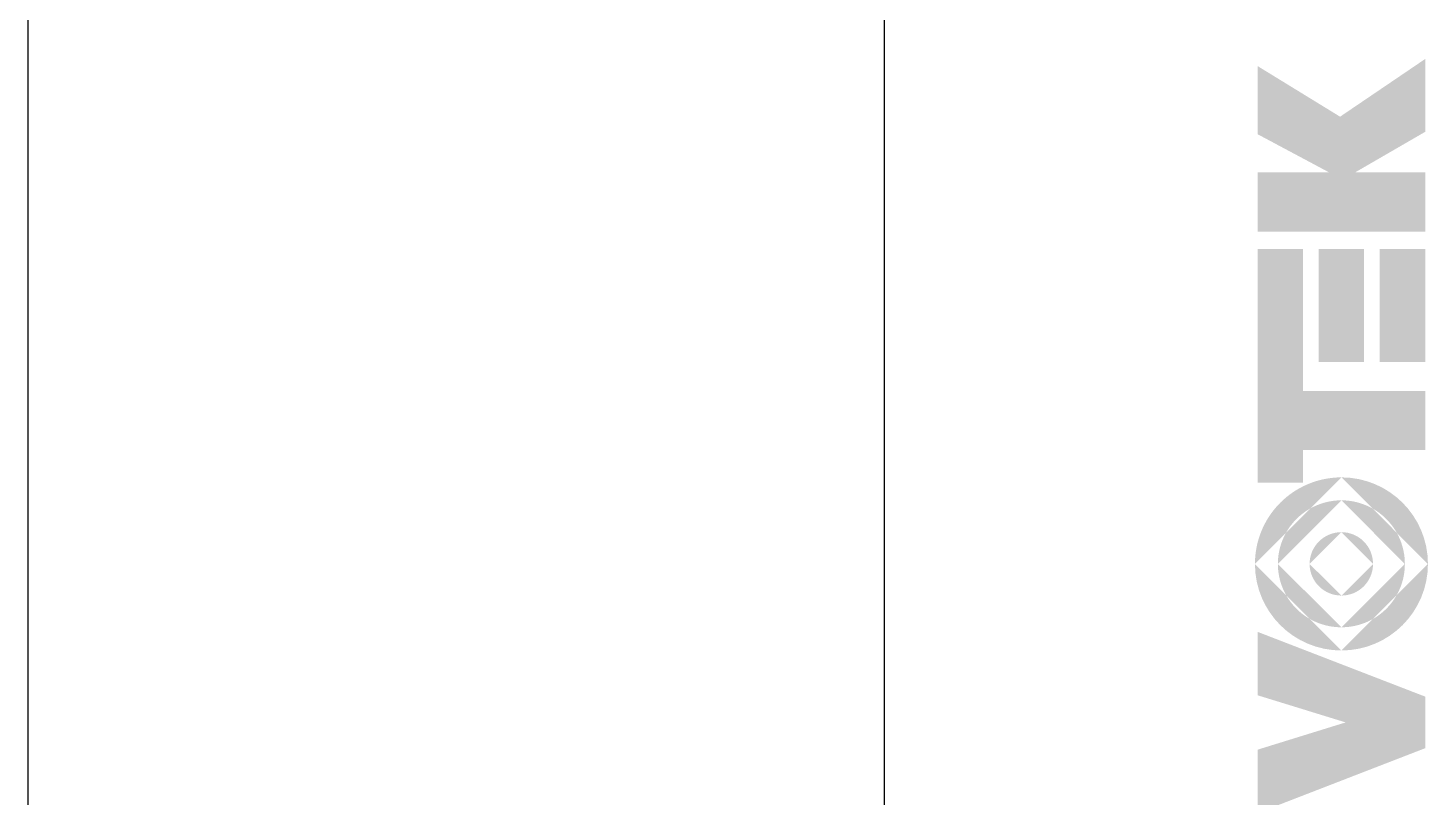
# Model space of a CAD drawing. Header units: millimetres. Extents: x 7106 to 73427, y -466 to 50348.
# Drawn here: x 41822 to 42518, y 7690 to 8073 of the extents above; entities that cross this region are included whole.
import ezdxf

# ---------------------------------------------------------------- set-up
doc = ezdxf.new("R2010")
doc.units = ezdxf.units.MM
doc.layers.add('02', color=1, linetype='Continuous')
doc.layers.add('Cotas', color=1, linetype='Continuous')

# ---------------------------------------------------------------- blocks, each defined once
blk = doc.blocks.new('ESTACIÓN DE TRABAJO VIVOTECK')
at = {"layer": '02', "transparency": 33554687}
for points in [[(-32.6, 2496.2), (-156.8, 2496.2), (-156.8, 2540.1), (-103.8, 2540.1), (-156.8, 2568.4), (-156.8, 2618.9), (-95.7, 2581.4), (-32.6, 2624.2), (-32.6, 2570.2), (-84.6, 2540.1), (-32.6, 2540.1)], [(-156.8, 2483.4), (-156.8, 2310.2), (-123.1, 2310.2), (-123.1, 2334.4), (-32.6, 2334.4), (-32.6, 2378), (-123.1, 2378), (-123.1, 2483.4)], [(-77.9, 2483.4), (-77.9, 2399.6), (-111.6, 2399.6), (-111.6, 2483.4)], [(-32.6, 2483.4), (-32.6, 2399.6), (-66.3, 2399.6), (-66.3, 2483.4)], [(-156.8, 2199.6), (-32.6, 2151.6), (-32.6, 2113.4), (-156.8, 2065.3), (-156.8, 2112.3), (-91.6, 2132.5), (-156.8, 2152.6)]]:
    blk.add_hatch(color=256, dxfattribs=at).paths.add_polyline_path(points)
h = blk.add_hatch(color=256, dxfattribs=at)
h.paths.add_polyline_path([(-158.8, 2249.9, 0.413942), (-94.7, 2185.8)], flags=0)
h.paths.add_polyline_path([(-94.7, 2185.8, 0.41364), (-30.6, 2249.9)], flags=0)
h.paths.add_polyline_path([(-30.6, 2249.9, 0.414192), (-94.7, 2314.1)], flags=0)
h.paths.add_polyline_path([(-94.7, 2314.1, 0.414494), (-158.8, 2249.9)], flags=0)
h.paths.add_polyline_path([(-94.7, 2203, 0.414941), (-47.7, 2249.9)], flags=0)
h.paths.add_polyline_path([(-141.8, 2249.9, 0.414947), (-94.7, 2203)], flags=0)
h.paths.add_polyline_path([(-94.7, 2297.1, 0.41423), (-141.8, 2249.9)], flags=0)
h.paths.add_polyline_path([(-47.7, 2249.9, 0.414225), (-94.7, 2297.1)], flags=0)
h = blk.add_hatch(color=256, dxfattribs=at)
h.paths.add_polyline_path([(-71.3, 2249.9, 0.414776), (-94.7, 2273.5)], flags=0)
h.paths.add_polyline_path([(-94.7, 2226.5, 0.414013), (-71.3, 2249.9)], flags=0)
h.paths.add_polyline_path([(-118.3, 2249.9, 0.412489), (-94.7, 2226.5)], flags=0)
h.paths.add_polyline_path([(-94.7, 2273.5, 0.413263), (-118.3, 2249.9)], flags=0)
at = {"layer": 'Cotas'}
blk.add_lwpolyline([(-1068, 3534), (-433.5, 3469.5), (-433.5, 1020.5), (-1068, 1121.5)], close=True, dxfattribs=at)

msp = doc.modelspace()

# ---------------------------------------------------------------- block references
at = {"layer": 'Cotas', "xscale": 0.6706941871998696, "yscale": 0.6706941871998696, "zscale": 0.6706941871998696}
msp.add_blockref('ESTACIÓN DE TRABAJO VIVOTECK', (42538.62, 6297.25), dxfattribs=at)

doc.saveas('drawing.dxf')
